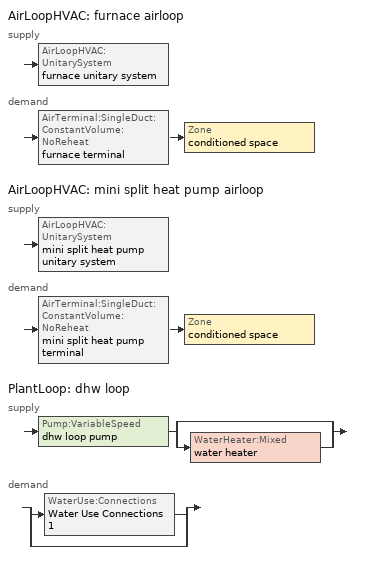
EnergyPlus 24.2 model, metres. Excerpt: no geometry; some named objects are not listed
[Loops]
AirLoopHVAC 'furnace airloop'
 supply: AirLoopHVAC:UnitarySystem 'furnace unitary system'
 demand: AirTerminal:SingleDuct:ConstantVolume:NoReheat 'furnace terminal' > Zone 'conditioned space'
AirLoopHVAC 'mini split heat pump airloop'
 supply: AirLoopHVAC:UnitarySystem 'mini split heat pump unitary system'
 demand: AirTerminal:SingleDuct:ConstantVolume:NoReheat 'mini split heat pump terminal' > Zone 'conditioned space'
PlantLoop 'dhw loop'
 supply: Pump:VariableSpeed 'dhw loop pump' > split
  | bypass
  | WaterHeater:Mixed 'water heater'
 demand: split
  | WaterUse:Connections 'Water Use Connections 1'
  | bypass
[ZoneControl:Thermostat]
conditioned space Thermostat: Zone or ZoneList=conditioned space; Control Type Schedule=conditioned space Thermostat Schedule; Control 1=conditioned space temperature setpoint; Temperature Difference Between Cutout And Setpoint {deltaC}=0
[ThermostatSetpoint:DualSetpoint]
conditioned space temperature setpoint: Heating Setpoint Temperature Schedule=heating setpoint; Cooling Setpoint Temperature Schedule=cooling setpoint
[AirLoopHVAC:UnitarySystem] Control Type=Load; Controlling Zone or Thermostat Location=conditioned space; Dehumidification Control Type=None; Availability Schedule=Always On Discrete; Fan Placement=BlowThrough; DX Heating Coil Sizing Ratio=1; Use DOAS DX Cooling Coil=No; Minimum Supply Air Temperature {C}=2; Latent Load Control=SensibleOnlyLoadControl; Heating Supply Air Flow Rate Method=SupplyAirFlowRate; No Load Supply Air Flow Rate Method=SupplyAirFlowRate; No Load Supply Air Flow Rate {m3/s}=0; No Load Supply Air Flow Rate Control Set To Low Speed=Yes; Maximum Supply Air Temperature {C}=48.8889; Maximum Outdoor Dry-Bulb Temperature for Supplemental Heater Operation {C}=21; Ancillary On-Cycle Electric Power {W}=0; Ancillary Off-Cycle Electric Power {W}=0
Name | Supply Fan | Supply Air Fan Operating Mode Schedule | Heating Coil | Cooling Supply Air Flow Rate Method | Heating Supply Air Flow Rate {m3/s} | Cooling Coil | Cooling Supply Air Flow Rate {m3/s} | Design Specification Multispeed Object
unit heater unitary system | unit heater supply fan | unit heater auto fan schedule | unit heater htg coil | None | 0.00141584
furnace unitary system | furnace supply fan | furnace auto fan schedule | furnace htg coil | None | 0.407763
mini split heat pump unitary system | mini split heat pump supply fan | mini split heat pump auto fan schedule | mini split heat pump htg coil | SupplyAirFlowRate | 0.235974 | mini split heat pump clg coil | 0.235974 | Unitary System Performance Multispeed 1
[Fan:SystemModel] Availability Schedule=Always On Discrete; Speed Control Method=Discrete; Electric Power Minimum Flow Rate Fraction=0.2; Design Pressure Rise {Pa}=500; Motor Efficiency=1; Motor In Air Stream Fraction=1; Design Electric Power Consumption {W}=Autosize; Design Power Sizing Method=PowerPerFlow; Electric Power Per Unit Flow Rate Per Unit Pressure {W/((m3/s)-Pa)}=1.66667; Fan Total Efficiency=0.7; Motor Loss Radiative Fraction=0
Name | Design Maximum Air Flow Rate {m3/s} | Electric Power Per Unit Flow Rate {W/(m3/s)} | Number of Speeds | Speed Flow Fraction 1 | Speed Electric Power Fraction 1 | Speed Flow Fraction 2 | Speed Electric Power Fraction 2 | Speed Flow Fraction 3 | Speed Electric Power Fraction 3 | Speed Flow Fraction 4 | Speed Electric Power Fraction 4
unit heater supply fan | 0.00141584 | 28251.7 | 1 | 1 | 1
furnace supply fan | 0.407763 | 1059.44 | 1 | 1 | 1
mini split heat pump supply fan | 0.290608 | 148.322 | 4 | 0.20706 | 0.00888 | 0.252 | 0.016 | 0.812 | 0.53539 | 1 | 1
[Coil:Heating:Fuel] Availability Schedule=Always On Discrete; On Cycle Parasitic Electric Load {W}=0; Off Cycle Parasitic Fuel Load {W}=0
Name | Fuel Type | Burner Efficiency | Nominal Capacity {W}
unit heater htg coil | OtherFuel1 | 0.3 | 0.293071
furnace htg coil | FuelOilNo2 | 0.83 | 13858.5
[AirTerminal:SingleDuct:ConstantVolume:NoReheat] Availability Schedule=Always On Discrete
Name | Maximum Air Flow Rate {m3/s}
furnace terminal | 0.407763
mini split heat pump terminal | 0.235974
[Zone equipment]
conditioned space: unit heater unitary system, furnace terminal, mini split heat pump terminal
[AirLoopHVAC] Design Return Air Flow Fraction of Supply Air Flow=1
Name | Design Supply Air Flow Rate {m3/s}
furnace airloop | 0.407763
mini split heat pump airloop | 0.235974
[Sizing:System] Type of Load to Size On=Sensible; Design Outdoor Air Flow Rate {m3/s}=Autosize; Central Heating Maximum System Air Flow Ratio=0.3; Preheat Design Temperature {C}=7; Preheat Design Humidity Ratio {kgWater/kgDryAir}=0.008; Precool Design Temperature {C}=12.8; Precool Design Humidity Ratio {kgWater/kgDryAir}=0.008; Central Cooling Design Supply Air Temperature {C}=12.8; Central Heating Design Supply Air Temperature {C}=16.7; Type of Zone Sum to Use=NonCoincident; 100% Outdoor Air in Cooling=Yes; 100% Outdoor Air in Heating=Yes; Central Cooling Design Supply Air Humidity Ratio {kgWater/kgDryAir}=0.0085; Central Heating Design Supply Air Humidity Ratio {kgWater/kgDryAir}=0.008; Cooling Supply Air Flow Rate Method=DesignDay; Cooling Supply Air Flow Rate {m3/s}=0; Cooling Supply Air Flow Rate Per Floor Area {m3/s-m2}=0.00996765; Cooling Fraction of Autosized Cooling Supply Air Flow Rate=1; Cooling Supply Air Flow Rate Per Unit Cooling Capacity {m3/s-W}=3.94755e-05; Heating Supply Air Flow Rate Method=DesignDay; Heating Supply Air Flow Rate {m3/s}=0; Heating Supply Air Flow Rate Per Floor Area {m3/s-m2}=0.00996765; Heating Fraction of Autosized Heating Supply Air Flow Rate=1; Heating Fraction of Autosized Cooling Supply Air Flow Rate=1; Heating Supply Air Flow Rate Per Unit Heating Capacity {m3/s-W}=3.15882e-05; System Outdoor Air Method=ZoneSum; Zone Maximum Outdoor Air Fraction=1; Cooling Design Capacity Method=CoolingDesignCapacity; Cooling Design Capacity {W}=Autosize; Cooling Design Capacity Per Floor Area {W/m2}=234.7; Fraction of Autosized Cooling Design Capacity=1; Heating Design Capacity Method=HeatingDesignCapacity; Heating Design Capacity {W}=Autosize; Heating Design Capacity Per Floor Area {W/m2}=157; Fraction of Autosized Heating Design Capacity=1; Central Cooling Capacity Control Method=OnOff; Occupant Diversity=Autosize
furnace airloop; mini split heat pump airloop
[AvailabilityManager:Scheduled] Schedule=Always On Discrete
furnace airloop Availability Manager; mini split heat pump airloop Availability Manager
[Coil:Heating:DX:MultiSpeed]
mini split heat pump htg coil: Availability Schedule=Always On Discrete; Minimum Outdoor Dry-Bulb Temperature for Compressor Operation {C}=-3.88889; Crankcase Heater Capacity {W}=50; Maximum Outdoor Dry-Bulb Temperature for Crankcase Heater Operation {C}=10; Defrost Energy Input Ratio Function of Temperature Curve=Defrosteir; Maximum Outdoor Dry-Bulb Temperature for Defrost Operation {C}=4.44444; Defrost Strategy=ReverseCycle; Defrost Control=Timed; Defrost Time Period Fraction=0.058333; Resistive Defrost Heater Capacity {W}=AutoSize; Apply Part Load Fraction to Speeds Greater than 1=No; Fuel Type=Electricity; Region number for Calculating HSPF=4; Number of Speeds=2; Speed Gross Rated Heating Capacity 1 {W}=1364.82; Speed Gross Rated Heating COP 1 {W/W}=5.01024; Speed Rated Air Flow Rate 1 {m3/s}=0.0732982; Speed Rated Supply Air Fan Power Per Volume Flow Rate 2017 1 {W/(m3/s)}=773.3; Speed Rated Supply Air Fan Power Per Volume Flow Rate 2023 1 {W/(m3/s)}=934.4; Speed Heating Capacity Function of Temperature Curve Name 1=Heat-CAP-fT1; Speed Heating Capacity Function of Flow Fraction Curve Name 1=Heat-CAP-fFF1; Speed Energy Input Ratio Function of Temperature Curve Name 1=Heat-EIR-fT1; Speed Energy Input Ratio Function of Flow Fraction Curve Name 1=Heat-EIR-fFF1; Speed Part Load Fraction Correlation Curve Name 1=Heat-PLF-fPLR1; Speed Rated Waste Heat Fraction of Power Input 1=0.2; Speed Waste Heat Function of Temperature Curve Name 1=ConstantBiquadratic 1; Speed Gross Rated Heating Capacity 2 {W}=5375.57; Speed Gross Rated Heating COP 2 {W/W}=3.66358; Speed Rated Air Flow Rate 2 {m3/s}=0.290868; Speed Rated Supply Air Fan Power Per Volume Flow Rate 2017 2 {W/(m3/s)}=773.3; Speed Rated Supply Air Fan Power Per Volume Flow Rate 2023 2 {W/(m3/s)}=934.4; Speed Heating Capacity Function of Temperature Curve Name 2=Heat-CAP-fT2; Speed Heating Capacity Function of Flow Fraction Curve Name 2=Heat-CAP-fFF2; Speed Energy Input Ratio Function of Temperature Curve Name 2=Heat-EIR-fT2; Speed Energy Input Ratio Function of Flow Fraction Curve Name 2=Heat-EIR-fFF2; Speed Part Load Fraction Correlation Curve Name 2=Heat-PLF-fPLR2; Speed Rated Waste Heat Fraction of Power Input 2=0.2; Speed Waste Heat Function of Temperature Curve Name 2=ConstantBiquadratic 1
[Coil:Cooling:DX:MultiSpeed]
mini split heat pump clg coil: Availability Schedule=Always On Discrete; Condenser Type=AirCooled; Minimum Outdoor Dry-Bulb Temperature for Compressor Operation {C}=-25; Apply Part Load Fraction to Speeds Greater than 1=No; Apply Latent Degradation to Speeds Greater than 1=No; Crankcase Heater Capacity {W}=50; Maximum Outdoor Dry-Bulb Temperature for Crankcase Heater Operation {C}=10; Basin Heater Capacity {W/K}=0; Basin Heater Setpoint Temperature {C}=2; Fuel Type=Electricity; Number of Speeds=2; Speed Gross Rated Total Cooling Capacity 1 {W}=1122.38; Speed Gross Rated Sensible Heat Ratio 1=0.806404; Speed Gross Rated Cooling COP 1 {W/W}=5.24797; Speed Rated Air Flow Rate 1 {m3/s}=0.0602268; Speed Rated Evaporator Fan Power Per Volume Flow Rate 2017 1 {W/(m3/s)}=773.3; Speed Rated Evaporator Fan Power Per Volume Flow Rate 2023 1 {W/(m3/s)}=934.4; Speed Total Cooling Capacity Function of Temperature Curve Name 1=Cool-CAP-fT1; Speed Total Cooling Capacity Function of Flow Fraction Curve Name 1=Cool-CAP-fFF1; Speed Energy Input Ratio Function of Temperature Curve Name 1=Cool-EIR-fT1; Speed Energy Input Ratio Function of Flow Fraction Curve Name 1=Cool-EIR-fFF1; Speed Part Load Fraction Correlation Curve Name 1=Cool-PLF-fPLR1; Speed Nominal Time for Condensate Removal to Begin 1 {s}=1000; Speed Ratio of Initial Moisture Evaporation Rate and Steady State Latent Capacity 1=1.5; Speed Maximum Cycling Rate 1 {cycles/hr}=3; Speed Latent Capacity Time Constant 1 {s}=45; Speed Rated Waste Heat Fraction of Power Input 1=0.2; Speed Waste Heat Function of Temperature Curve Name 1=ConstantBiquadratic; Speed Evaporative Condenser Effectiveness 1=0.9; Speed Evaporative Condenser Air Flow Rate 1 {m3/s}=AutoSize; Speed Rated Evaporative Condenser Pump Power Consumption 1 {W}=AutoSize; Speed Gross Rated Total Cooling Capacity 2 {W}=4423.09; Speed Gross Rated Sensible Heat Ratio 2=0.759942; Speed Gross Rated Cooling COP 2 {W/W}=3.61501; Speed Rated Air Flow Rate 2 {m3/s}=0.236185; Speed Rated Evaporator Fan Power Per Volume Flow Rate 2017 2 {W/(m3/s)}=773.3; Speed Rated Evaporator Fan Power Per Volume Flow Rate 2023 2 {W/(m3/s)}=934.4; Speed Total Cooling Capacity Function of Temperature Curve Name 2=Cool-CAP-fT2; Speed Total Cooling Capacity Function of Flow Fraction Curve Name 2=Cool-CAP-fFF2; Speed Energy Input Ratio Function of Temperature Curve Name 2=Cool-EIR-fT2; Speed Energy Input Ratio Function of Flow Fraction Curve Name 2=Cool-EIR-fFF2; Speed Part Load Fraction Correlation Curve Name 2=Cool-PLF-fPLR2; Speed Nominal Time for Condensate Removal to Begin 2 {s}=1000; Speed Ratio of Initial Moisture Evaporation Rate and Steady State Latent Capacity 2=1.5; Speed Maximum Cycling Rate 2 {cycles/hr}=3; Speed Latent Capacity Time Constant 2 {s}=45; Speed Rated Waste Heat Fraction of Power Input 2=0.2; Speed Waste Heat Function of Temperature Curve Name 2=ConstantBiquadratic; Speed Evaporative Condenser Effectiveness 2=0.9; Speed Evaporative Condenser Air Flow Rate 2 {m3/s}=AutoSize; Speed Rated Evaporative Condenser Pump Power Consumption 2 {W}=AutoSize
[UnitarySystemPerformance:Multispeed]
Unitary System Performance Multispeed 1: Number of Speeds for Heating=2; Number of Speeds for Cooling=2; Single Mode Operation=No; No Load Supply Air Flow Rate Ratio=1; Heating Speed Supply Air Flow Ratio 1=0.310345; Cooling Speed Supply Air Flow Ratio 1=0.255; Heating Speed Supply Air Flow Ratio 2=1.23153; Cooling Speed Supply Air Flow Ratio 2=1
[PlantLoop]
dhw loop: Fluid Type=Water; Plant Equipment Operation Scheme=dhw loop Operation Schemes; Maximum Loop Temperature {C}=100; Minimum Loop Temperature {C}=0; Maximum Loop Flow Rate {m3/s}=0.01; Minimum Loop Flow Rate {m3/s}=0; Plant Loop Volume {m3}=0.003; Load Distribution Scheme=Optimal; Plant Loop Demand Calculation Scheme=SingleSetpoint; Common Pipe Simulation=None
[Sizing:Plant]
dhw loop: Loop Type=Heating; Design Loop Exit Temperature {C}=56; Loop Design Temperature Difference {deltaC}=5.55556; Sizing Option=NonCoincident; Zone Timesteps in Averaging Window=1; Coincident Sizing Factor Mode=None
[Pump:VariableSpeed]
dhw loop pump: Design Maximum Flow Rate {m3/s}=0.01; Design Pump Head {Pa}=1; Design Power Consumption {W}=0; Motor Efficiency=0.85; Fraction of Motor Inefficiencies to Fluid Stream=0; Coefficient 1 of the Part Load Performance Curve=0; Coefficient 2 of the Part Load Performance Curve=1; Coefficient 3 of the Part Load Performance Curve=0; Coefficient 4 of the Part Load Performance Curve=0; Design Minimum Flow Rate {m3/s}=0; Pump Control Type=Intermittent; Skin Loss Radiative Fraction=0.5; Design Power Sizing Method=PowerPerFlowPerPressure; Design Electric Power per Unit Flow Rate {W/(m3/s)}=348701.1; Design Shaft Power per Unit Flow Rate per Unit Head {W/((m3/s)-Pa)}=1.28205; Design Minimum Flow Rate Fraction=0
[WaterHeater:Mixed]
water heater: Tank Volume {m3}=0.170344; Setpoint Temperature Schedule=water heater setpoint; Deadband Temperature Difference {deltaC}=2; Maximum Temperature Limit {C}=99; Heater Control Type=Cycle; Heater Maximum Capacity {W}=3499.85; Heater Minimum Capacity {W}=0; Heater Ignition Minimum Flow Rate {m3/s}=0; Heater Ignition Delay {s}=0; Heater Fuel Type=Electricity; Heater Thermal Efficiency=1; Off Cycle Parasitic Fuel Consumption Rate {W}=0; Off Cycle Parasitic Fuel Type=Electricity; Off Cycle Parasitic Heat Fraction to Tank=0; On Cycle Parasitic Fuel Consumption Rate {W}=0; On Cycle Parasitic Fuel Type=Electricity; On Cycle Parasitic Heat Fraction to Tank=0; Ambient Temperature Indicator=Zone; Ambient Temperature Zone=conditioned space; Off Cycle Loss Coefficient to Ambient Temperature {W/K}=2.90339; Off Cycle Loss Fraction to Zone=1; On Cycle Loss Coefficient to Ambient Temperature {W/K}=2.90339; On Cycle Loss Fraction to Zone=1; Use Side Effectiveness=1; Source Side Effectiveness=1; Use Side Design Flow Rate {m3/s}=Autosize; Source Side Design Flow Rate {m3/s}=Autosize; Indirect Water Heating Recovery Time {hr}=1.5; Source Side Flow Control Mode=IndirectHeatPrimarySetpoint
[WaterHeater:Sizing]
water heater: Design Mode=PeakDraw; Time Storage Can Meet Peak Draw {hr}=0.538503; Time for Tank Recovery {hr}=0; Nominal Tank Volume for Autosizing Plant Connections {m3}=1
[SetpointManager:Scheduled]
Setpoint Manager Scheduled 1: Control Variable=Temperature; Schedule=dhw temp
[WaterUse:Connections]
Water Use Connections 1: Drain Water Heat Exchanger Type=None; Drain Water Heat Exchanger Destination=Plant; Water Use Equipment Name 1=dhw fixtures; Water Use Equipment Name 2=dhw distribution waste; Water Use Equipment Name 3=clothes washer; Water Use Equipment Name 4=dishwasher
[WaterUse:Equipment]
Name | Peak Flow Rate {m3/s} | Flow Rate Fraction Schedule | Target Temperature Schedule
dhw fixtures | 4.44586e-06 | dhw fixtures schedule | mixed water temperature schedule
dhw distribution waste | 1.3478e-06 | dhw fixtures schedule | mixed water temperature schedule
clothes washer | 9.69919e-07 | clothes washer schedule
dishwasher | 2.90872e-07 | dishwasher schedule
[PlantEquipmentOperationSchemes]
dhw loop Operation Schemes: Control Scheme Object Type 1=PlantEquipmentOperation:HeatingLoad; Control Scheme Name 1=dhw loop Heating Operation Scheme; Control Scheme Schedule Name 1=Always On Discrete
[PlantEquipmentOperation:HeatingLoad]
dhw loop Heating Operation Scheme: Load Range Lower Limit 1 {W}=0; Load Range Upper Limit 1 {W}=1000000000; Range Equipment List Name 1=dhw loop Heating Equipment List
[PlantEquipmentList]
dhw loop Heating Equipment List: WaterHeater:Mixed, water heater
[EnergyManagementSystem:GlobalVariable]
furnace_airloop_Fan_RTF
infil_program_Qfan
infil_program_Qinf
mini_split_heat_pump_airloop_Fan_RTF
natural_vent_program_Qnv
natural_vent_program_Qwhf
[EnergyManagementSystem:InternalVariable] Internal Data Type=Fan Maximum Mass Flow Rate
Name | Internal Data Index Key
furnace_airloop_max_sup_fan_mfr | furnace supply fan
mini_split_heat_pump_airloop_max_sup_fan_mfr | mini split heat pump supply fan
[EnergyManagementSystem:Sensor]
Name | Output:Variable or Output:Meter Index Key | Output:Variable or Output:Meter
airflow_gain | infil flow | Infiltration Sensible Heat Gain Energy
airflow_gain_1 | natural vent flow | Infiltration Sensible Heat Gain Energy
airflow_gain_2 | whole house fan flow | Infiltration Sensible Heat Gain Energy
airflow_loss | infil flow | Infiltration Sensible Heat Loss Energy
airflow_loss_1 | natural vent flow | Infiltration Sensible Heat Loss Energy
airflow_loss_2 | whole house fan flow | Infiltration Sensible Heat Loss Energy
clg_load_cond |  | Cooling:EnergyTransfer:Zone:CONDITIONED SPACE
clg_sp_s; clg_sp_s_1 | cooling setpoint | Schedule Value
clothes_dryer_exhaust_0_sch_s | clothes dryer exhaust 0 schedule | Schedule Value
conditioned_space_clg_unmet_s | conditioned space | Zone Cooling Setpoint Not Met Time
conditioned_space_htg_unmet_s | conditioned space | Zone Heating Setpoint Not Met Time
cool_season | cooling season schedule | Schedule Value
dhw_loss | water heater | Water Heater Heat Loss Energy
dhw_rtf | water heater | Water Heater Runtime Fraction
fridge_tin_s; tin_s; tin_s_1 | conditioned space | Zone Mean Air Temperature
furnace_airloop_Fan_RTF_s | furnace supply fan | Fan Runtime Fraction
furnace_htg_coil_s | furnace htg coil | Heating Coil Heating Energy
furnace_supply_fan_s | furnace supply fan | Fan Electricity Energy
htg_load_cond |  | Heating:EnergyTransfer:Zone:CONDITIONED SPACE
htg_sp_s; htg_sp_s_1 | heating setpoint | Schedule Value
ig_ee_conv | clothes dryer | Electric Equipment Convective Heating Energy
ig_ee_conv_1 | clothes washer | Electric Equipment Convective Heating Energy
ig_ee_conv_2 | cooking range | Electric Equipment Convective Heating Energy
ig_ee_conv_3 | dishwasher | Electric Equipment Convective Heating Energy
ig_ee_conv_4 | fridge | Electric Equipment Convective Heating Energy
ig_ee_conv_5 | misc plug loads | Electric Equipment Convective Heating Energy
ig_ee_conv_6 | whole house fan | Electric Equipment Convective Heating Energy
ig_ee_rad | clothes dryer | Electric Equipment Radiant Heating Energy
ig_ee_rad_1 | clothes washer | Electric Equipment Radiant Heating Energy
ig_ee_rad_2 | cooking range | Electric Equipment Radiant Heating Energy
ig_ee_rad_3 | dishwasher | Electric Equipment Radiant Heating Energy
ig_ee_rad_4 | fridge | Electric Equipment Radiant Heating Energy
ig_ee_rad_5 | misc plug loads | Electric Equipment Radiant Heating Energy
ig_ee_rad_6 | whole house fan | Electric Equipment Radiant Heating Energy
ig_lgt_conv | interior lighting | Lights Convective Heating Energy
ig_lgt_rad | interior lighting | Lights Radiant Heating Energy
ig_lgt_vis | interior lighting | Lights Visible Radiation Heating Energy
ig_oe_conv | clothes dryer 1 | Other Equipment Convective Heating Energy
ig_oe_conv_1 | cooking range 1 | Other Equipment Convective Heating Energy
ig_oe_conv_2 | general water use latent | Other Equipment Convective Heating Energy
ig_oe_conv_3 | general water use sensible | Other Equipment Convective Heating Energy
ig_oe_conv_4 | water heater energy adjustment1 | Other Equipment Convective Heating Energy
ig_oe_rad | clothes dryer 1 | Other Equipment Radiant Heating Energy
ig_oe_rad_1 | cooking range 1 | Other Equipment Radiant Heating Energy
ig_oe_rad_2 | general water use latent | Other Equipment Radiant Heating Energy
ig_oe_rad_3 | general water use sensible | Other Equipment Radiant Heating Energy
ig_oe_rad_4 | water heater energy adjustment1 | Other Equipment Radiant Heating Energy
ig_ppl_conv | occupants | People Convective Heating Energy
ig_ppl_rad | occupants | People Radiant Heating Energy
im_conv | furniture mass conditioned space 1 | Surface Inside Face Convection Heat Gain Energy
im_conv_1 | partition wall mass | Surface Inside Face Convection Heat Gain Energy
im_ig | furniture mass conditioned space 1 | Surface Inside Face Internal Gains Radiation Heat Gain Energy
im_ig_1 | partition wall mass | Surface Inside Face Internal Gains Radiation Heat Gain Energy
im_lgt | furniture mass conditioned space 1 | Surface Inside Face Lights Radiation Heat Gain Energy
im_lgt_1 | partition wall mass | Surface Inside Face Lights Radiation Heat Gain Energy
im_sol | furniture mass conditioned space 1 | Surface Inside Face Solar Radiation Heat Gain Energy
im_sol_1 | partition wall mass | Surface Inside Face Solar Radiation Heat Gain Energy
im_surf | furniture mass conditioned space 1 | Surface Inside Face Net Surface Thermal Radiation Heat Gain Energy
im_surf_1 | partition wall mass | Surface Inside Face Net Surface Thermal Radiation Heat Gain Energy
mini_split_heat_pump_airloop_Fan_RTF_s | mini split heat pump supply fan | Fan Runtime Fraction Speed 1
mini_split_heat_pump_airloop_Fan_RTF_s_1 | mini split heat pump supply fan | Fan Runtime Fraction Speed 2
mini_split_heat_pump_airloop_Fan_RTF_s_2 | mini split heat pump supply fan | Fan Runtime Fraction Speed 3
mini_split_heat_pump_airloop_Fan_RTF_s_3 | mini split heat pump supply fan | Fan Runtime Fraction Speed 4
mini_split_heat_pump_clg_coil_s | mini split heat pump clg coil | Cooling Coil Total Cooling Energy
mini_split_heat_pump_htg_coil_s | mini split heat pump htg coil | Heating Coil Heating Energy
mini_split_heat_pump_supply_fan_s | mini split heat pump supply fan | Fan Electricity Energy
mv_conv | mech vent house fan | Electric Equipment Convective Heating Energy
mv_conv_1 | mech vent house fan cfis | Electric Equipment Convective Heating Energy
mv_conv_2 | mech vent house fan latent load | Other Equipment Convective Heating Energy
mv_conv_3 | mech vent house fan sensible load | Other Equipment Convective Heating Energy
mv_rad | mech vent house fan | Electric Equipment Radiant Heating Energy
mv_rad_1 | mech vent house fan cfis | Electric Equipment Radiant Heating Energy
mv_rad_2 | mech vent house fan latent load | Other Equipment Radiant Heating Energy
mv_rad_3 | mech vent house fan sensible load | Other Equipment Radiant Heating Energy
natural_vent_s | natural vent schedule | Schedule Value
out_pb_s |  | Site Outdoor Air Barometric Pressure
out_wt_s |  | Site Outdoor Air Humidity Ratio
site_vw_s |  | Site Wind Speed
ss_back_out | Window1 | Surface Window Shortwave from Zone Back Out Window Heat Transfer Rate
ss_back_out_1 | Window10 | Surface Window Shortwave from Zone Back Out Window Heat Transfer Rate
ss_back_out_10 | Window8 | Surface Window Shortwave from Zone Back Out Window Heat Transfer Rate
ss_back_out_2 | Window12 | Surface Window Shortwave from Zone Back Out Window Heat Transfer Rate
ss_back_out_3 | Window13 | Surface Window Shortwave from Zone Back Out Window Heat Transfer Rate
ss_back_out_4 | Window15 | Surface Window Shortwave from Zone Back Out Window Heat Transfer Rate
ss_back_out_5 | Window2 | Surface Window Shortwave from Zone Back Out Window Heat Transfer Rate
ss_back_out_6 | Window3 | Surface Window Shortwave from Zone Back Out Window Heat Transfer Rate
ss_back_out_7 | Window5 | Surface Window Shortwave from Zone Back Out Window Heat Transfer Rate
ss_back_out_8 | Window6 | Surface Window Shortwave from Zone Back Out Window Heat Transfer Rate
ss_back_out_9 | Window7 | Surface Window Shortwave from Zone Back Out Window Heat Transfer Rate
ss_conv | Door1 | Surface Inside Face Convection Heat Gain Energy
ss_conv_1 | Window1 | Surface Inside Face Convection Heat Gain Energy
ss_conv_10 | Window7 | Surface Inside Face Convection Heat Gain Energy
ss_conv_11 | Window8 | Surface Inside Face Convection Heat Gain Energy
ss_conv_2 | Window10 | Surface Inside Face Convection Heat Gain Energy
ss_conv_3 | Window12 | Surface Inside Face Convection Heat Gain Energy
ss_conv_4 | Window13 | Surface Inside Face Convection Heat Gain Energy
ss_conv_5 | Window15 | Surface Inside Face Convection Heat Gain Energy
ss_conv_6 | Window2 | Surface Inside Face Convection Heat Gain Energy
ss_conv_7 | Window3 | Surface Inside Face Convection Heat Gain Energy
ss_conv_8 | Window5 | Surface Inside Face Convection Heat Gain Energy
ss_conv_9 | Window6 | Surface Inside Face Convection Heat Gain Energy
ss_ig | Door1 | Surface Inside Face Internal Gains Radiation Heat Gain Energy
ss_ig_1 | Window1 | Surface Inside Face Internal Gains Radiation Heat Gain Energy
ss_ig_10 | Window7 | Surface Inside Face Internal Gains Radiation Heat Gain Energy
ss_ig_11 | Window8 | Surface Inside Face Internal Gains Radiation Heat Gain Energy
ss_ig_2 | Window10 | Surface Inside Face Internal Gains Radiation Heat Gain Energy
ss_ig_3 | Window12 | Surface Inside Face Internal Gains Radiation Heat Gain Energy
ss_ig_4 | Window13 | Surface Inside Face Internal Gains Radiation Heat Gain Energy
ss_ig_5 | Window15 | Surface Inside Face Internal Gains Radiation Heat Gain Energy
ss_ig_6 | Window2 | Surface Inside Face Internal Gains Radiation Heat Gain Energy
ss_ig_7 | Window3 | Surface Inside Face Internal Gains Radiation Heat Gain Energy
ss_ig_8 | Window5 | Surface Inside Face Internal Gains Radiation Heat Gain Energy
ss_ig_9 | Window6 | Surface Inside Face Internal Gains Radiation Heat Gain Energy
ss_lgt | Door1 | Surface Inside Face Lights Radiation Heat Gain Energy
ss_sol | Door1 | Surface Inside Face Solar Radiation Heat Gain Energy
ss_surf | Door1 | Surface Inside Face Net Surface Thermal Radiation Heat Gain Energy
ss_surf_1 | Window1 | Surface Inside Face Net Surface Thermal Radiation Heat Gain Energy
ss_surf_10 | Window7 | Surface Inside Face Net Surface Thermal Radiation Heat Gain Energy
ss_surf_11 | Window8 | Surface Inside Face Net Surface Thermal Radiation Heat Gain Energy
ss_surf_2 | Window10 | Surface Inside Face Net Surface Thermal Radiation Heat Gain Energy
ss_surf_3 | Window12 | Surface Inside Face Net Surface Thermal Radiation Heat Gain Energy
ss_surf_4 | Window13 | Surface Inside Face Net Surface Thermal Radiation Heat Gain Energy
ss_surf_5 | Window15 | Surface Inside Face Net Surface Thermal Radiation Heat Gain Energy
ss_surf_6 | Window2 | Surface Inside Face Net Surface Thermal Radiation Heat Gain Energy
ss_surf_7 | Window3 | Surface Inside Face Net Surface Thermal Radiation Heat Gain Energy
ss_surf_8 | Window5 | Surface Inside Face Net Surface Thermal Radiation Heat Gain Energy
ss_surf_9 | Window6 | Surface Inside Face Net Surface Thermal Radiation Heat Gain Energy
ss_trans_in | Window1 | Surface Window Transmitted Solar Radiation Rate
ss_trans_in_1 | Window10 | Surface Window Transmitted Solar Radiation Rate
ss_trans_in_10 | Window8 | Surface Window Transmitted Solar Radiation Rate
ss_trans_in_2 | Window12 | Surface Window Transmitted Solar Radiation Rate
ss_trans_in_3 | Window13 | Surface Window Transmitted Solar Radiation Rate
ss_trans_in_4 | Window15 | Surface Window Transmitted Solar Radiation Rate
ss_trans_in_5 | Window2 | Surface Window Transmitted Solar Radiation Rate
ss_trans_in_6 | Window3 | Surface Window Transmitted Solar Radiation Rate
ss_trans_in_7 | Window5 | Surface Window Transmitted Solar Radiation Rate
ss_trans_in_8 | Window6 | Surface Window Transmitted Solar Radiation Rate
ss_trans_in_9 | Window7 | Surface Window Transmitted Solar Radiation Rate
ss_trans_out | Window1 | Surface Inside Face Initial Transmitted Diffuse Transmitted Out Window Solar Radiation Rate
ss_trans_out_1 | Window10 | Surface Inside Face Initial Transmitted Diffuse Transmitted Out Window Solar Radiation Rate
ss_trans_out_10 | Window8 | Surface Inside Face Initial Transmitted Diffuse Transmitted Out Window Solar Radiation Rate
ss_trans_out_2 | Window12 | Surface Inside Face Initial Transmitted Diffuse Transmitted Out Window Solar Radiation Rate
ss_trans_out_3 | Window13 | Surface Inside Face Initial Transmitted Diffuse Transmitted Out Window Solar Radiation Rate
ss_trans_out_4 | Window15 | Surface Inside Face Initial Transmitted Diffuse Transmitted Out Window Solar Radiation Rate
ss_trans_out_5 | Window2 | Surface Inside Face Initial Transmitted Diffuse Transmitted Out Window Solar Radiation Rate
ss_trans_out_6 | Window3 | Surface Inside Face Initial Transmitted Diffuse Transmitted Out Window Solar Radiation Rate
ss_trans_out_7 | Window5 | Surface Inside Face Initial Transmitted Diffuse Transmitted Out Window Solar Radiation Rate
ss_trans_out_8 | Window6 | Surface Inside Face Initial Transmitted Diffuse Transmitted Out Window Solar Radiation Rate
ss_trans_out_9 | Window7 | Surface Inside Face Initial Transmitted Diffuse Transmitted Out Window Solar Radiation Rate
s_conv | Floor1 | Surface Inside Face Convection Heat Gain Energy
s_conv_1 | Floor2 | Surface Inside Face Convection Heat Gain Energy
s_conv_10 | RimJoist2:0 | Surface Inside Face Convection Heat Gain Energy
s_conv_11 | RimJoist2:180 | Surface Inside Face Convection Heat Gain Energy
s_conv_12 | RimJoist2:270 | Surface Inside Face Convection Heat Gain Energy
s_conv_13 | RimJoist2:90 | Surface Inside Face Convection Heat Gain Energy
s_conv_14 | Slab1 | Surface Inside Face Convection Heat Gain Energy
s_conv_15 | Wall1:0 | Surface Inside Face Convection Heat Gain Energy
s_conv_16 | Wall1:180 | Surface Inside Face Convection Heat Gain Energy
s_conv_17 | Wall1:270 | Surface Inside Face Convection Heat Gain Energy
s_conv_18 | Wall1:90 | Surface Inside Face Convection Heat Gain Energy
s_conv_19 | Wall2:0 | Surface Inside Face Convection Heat Gain Energy
s_conv_2 | Floor3 | Surface Inside Face Convection Heat Gain Energy
s_conv_20 | Wall2:180 | Surface Inside Face Convection Heat Gain Energy
s_conv_21 | Wall2:270 | Surface Inside Face Convection Heat Gain Energy
s_conv_22 | Wall2:90 | Surface Inside Face Convection Heat Gain Energy
s_conv_3 | FoundationWall1 | Surface Inside Face Convection Heat Gain Energy
s_conv_4 | inferred conditioned ceiling | Surface Inside Face Convection Heat Gain Energy
s_conv_5 | inferred conditioned floor | Surface Inside Face Convection Heat Gain Energy
s_conv_6 | RimJoist1:0 | Surface Inside Face Convection Heat Gain Energy
s_conv_7 | RimJoist1:180 | Surface Inside Face Convection Heat Gain Energy
s_conv_8 | RimJoist1:270 | Surface Inside Face Convection Heat Gain Energy
s_conv_9 | RimJoist1:90 | Surface Inside Face Convection Heat Gain Energy
s_ig | Floor1 | Surface Inside Face Internal Gains Radiation Heat Gain Energy
s_ig_1 | Floor2 | Surface Inside Face Internal Gains Radiation Heat Gain Energy
s_ig_10 | RimJoist2:0 | Surface Inside Face Internal Gains Radiation Heat Gain Energy
s_ig_11 | RimJoist2:180 | Surface Inside Face Internal Gains Radiation Heat Gain Energy
s_ig_12 | RimJoist2:270 | Surface Inside Face Internal Gains Radiation Heat Gain Energy
s_ig_13 | RimJoist2:90 | Surface Inside Face Internal Gains Radiation Heat Gain Energy
s_ig_14 | Slab1 | Surface Inside Face Internal Gains Radiation Heat Gain Energy
s_ig_15 | Wall1:0 | Surface Inside Face Internal Gains Radiation Heat Gain Energy
s_ig_16 | Wall1:180 | Surface Inside Face Internal Gains Radiation Heat Gain Energy
s_ig_17 | Wall1:270 | Surface Inside Face Internal Gains Radiation Heat Gain Energy
s_ig_18 | Wall1:90 | Surface Inside Face Internal Gains Radiation Heat Gain Energy
s_ig_19 | Wall2:0 | Surface Inside Face Internal Gains Radiation Heat Gain Energy
s_ig_2 | Floor3 | Surface Inside Face Internal Gains Radiation Heat Gain Energy
s_ig_20 | Wall2:180 | Surface Inside Face Internal Gains Radiation Heat Gain Energy
s_ig_21 | Wall2:270 | Surface Inside Face Internal Gains Radiation Heat Gain Energy
s_ig_22 | Wall2:90 | Surface Inside Face Internal Gains Radiation Heat Gain Energy
s_ig_3 | FoundationWall1 | Surface Inside Face Internal Gains Radiation Heat Gain Energy
s_ig_4 | inferred conditioned ceiling | Surface Inside Face Internal Gains Radiation Heat Gain Energy
s_ig_5 | inferred conditioned floor | Surface Inside Face Internal Gains Radiation Heat Gain Energy
s_ig_6 | RimJoist1:0 | Surface Inside Face Internal Gains Radiation Heat Gain Energy
s_ig_7 | RimJoist1:180 | Surface Inside Face Internal Gains Radiation Heat Gain Energy
s_ig_8 | RimJoist1:270 | Surface Inside Face Internal Gains Radiation Heat Gain Energy
s_ig_9 | RimJoist1:90 | Surface Inside Face Internal Gains Radiation Heat Gain Energy
s_lgt | Floor1 | Surface Inside Face Lights Radiation Heat Gain Energy
s_lgt_1 | Floor2 | Surface Inside Face Lights Radiation Heat Gain Energy
s_lgt_10 | RimJoist2:0 | Surface Inside Face Lights Radiation Heat Gain Energy
s_lgt_11 | RimJoist2:180 | Surface Inside Face Lights Radiation Heat Gain Energy
s_lgt_12 | RimJoist2:270 | Surface Inside Face Lights Radiation Heat Gain Energy
s_lgt_13 | RimJoist2:90 | Surface Inside Face Lights Radiation Heat Gain Energy
s_lgt_14 | Slab1 | Surface Inside Face Lights Radiation Heat Gain Energy
s_lgt_15 | Wall1:0 | Surface Inside Face Lights Radiation Heat Gain Energy
s_lgt_16 | Wall1:180 | Surface Inside Face Lights Radiation Heat Gain Energy
s_lgt_17 | Wall1:270 | Surface Inside Face Lights Radiation Heat Gain Energy
s_lgt_18 | Wall1:90 | Surface Inside Face Lights Radiation Heat Gain Energy
s_lgt_19 | Wall2:0 | Surface Inside Face Lights Radiation Heat Gain Energy
s_lgt_2 | Floor3 | Surface Inside Face Lights Radiation Heat Gain Energy
s_lgt_20 | Wall2:180 | Surface Inside Face Lights Radiation Heat Gain Energy
s_lgt_21 | Wall2:270 | Surface Inside Face Lights Radiation Heat Gain Energy
s_lgt_22 | Wall2:90 | Surface Inside Face Lights Radiation Heat Gain Energy
s_lgt_3 | FoundationWall1 | Surface Inside Face Lights Radiation Heat Gain Energy
s_lgt_4 | inferred conditioned ceiling | Surface Inside Face Lights Radiation Heat Gain Energy
s_lgt_5 | inferred conditioned floor | Surface Inside Face Lights Radiation Heat Gain Energy
s_lgt_6 | RimJoist1:0 | Surface Inside Face Lights Radiation Heat Gain Energy
s_lgt_7 | RimJoist1:180 | Surface Inside Face Lights Radiation Heat Gain Energy
s_lgt_8 | RimJoist1:270 | Surface Inside Face Lights Radiation Heat Gain Energy
s_lgt_9 | RimJoist1:90 | Surface Inside Face Lights Radiation Heat Gain Energy
s_sol | Floor1 | Surface Inside Face Solar Radiation Heat Gain Energy
s_sol_1 | Floor2 | Surface Inside Face Solar Radiation Heat Gain Energy
s_sol_10 | RimJoist2:0 | Surface Inside Face Solar Radiation Heat Gain Energy
s_sol_11 | RimJoist2:180 | Surface Inside Face Solar Radiation Heat Gain Energy
s_sol_12 | RimJoist2:270 | Surface Inside Face Solar Radiation Heat Gain Energy
s_sol_13 | RimJoist2:90 | Surface Inside Face Solar Radiation Heat Gain Energy
s_sol_14 | Slab1 | Surface Inside Face Solar Radiation Heat Gain Energy
s_sol_15 | Wall1:0 | Surface Inside Face Solar Radiation Heat Gain Energy
s_sol_16 | Wall1:180 | Surface Inside Face Solar Radiation Heat Gain Energy
s_sol_17 | Wall1:270 | Surface Inside Face Solar Radiation Heat Gain Energy
s_sol_18 | Wall1:90 | Surface Inside Face Solar Radiation Heat Gain Energy
s_sol_19 | Wall2:0 | Surface Inside Face Solar Radiation Heat Gain Energy
s_sol_2 | Floor3 | Surface Inside Face Solar Radiation Heat Gain Energy
s_sol_20 | Wall2:180 | Surface Inside Face Solar Radiation Heat Gain Energy
s_sol_21 | Wall2:270 | Surface Inside Face Solar Radiation Heat Gain Energy
s_sol_22 | Wall2:90 | Surface Inside Face Solar Radiation Heat Gain Energy
s_sol_3 | FoundationWall1 | Surface Inside Face Solar Radiation Heat Gain Energy
s_sol_4 | inferred conditioned ceiling | Surface Inside Face Solar Radiation Heat Gain Energy
s_sol_5 | inferred conditioned floor | Surface Inside Face Solar Radiation Heat Gain Energy
s_sol_6 | RimJoist1:0 | Surface Inside Face Solar Radiation Heat Gain Energy
s_sol_7 | RimJoist1:180 | Surface Inside Face Solar Radiation Heat Gain Energy
s_sol_8 | RimJoist1:270 | Surface Inside Face Solar Radiation Heat Gain Energy
s_sol_9 | RimJoist1:90 | Surface Inside Face Solar Radiation Heat Gain Energy
s_surf | Floor1 | Surface Inside Face Net Surface Thermal Radiation Heat Gain Energy
s_surf_1 | Floor2 | Surface Inside Face Net Surface Thermal Radiation Heat Gain Energy
s_surf_10 | RimJoist2:0 | Surface Inside Face Net Surface Thermal Radiation Heat Gain Energy
s_surf_11 | RimJoist2:180 | Surface Inside Face Net Surface Thermal Radiation Heat Gain Energy
s_surf_12 | RimJoist2:270 | Surface Inside Face Net Surface Thermal Radiation Heat Gain Energy
s_surf_13 | RimJoist2:90 | Surface Inside Face Net Surface Thermal Radiation Heat Gain Energy
s_surf_14 | Slab1 | Surface Inside Face Net Surface Thermal Radiation Heat Gain Energy
s_surf_15 | Wall1:0 | Surface Inside Face Net Surface Thermal Radiation Heat Gain Energy
s_surf_16 | Wall1:180 | Surface Inside Face Net Surface Thermal Radiation Heat Gain Energy
s_surf_17 | Wall1:270 | Surface Inside Face Net Surface Thermal Radiation Heat Gain Energy
s_surf_18 | Wall1:90 | Surface Inside Face Net Surface Thermal Radiation Heat Gain Energy
s_surf_19 | Wall2:0 | Surface Inside Face Net Surface Thermal Radiation Heat Gain Energy
s_surf_2 | Floor3 | Surface Inside Face Net Surface Thermal Radiation Heat Gain Energy
s_surf_20 | Wall2:180 | Surface Inside Face Net Surface Thermal Radiation Heat Gain Energy
s_surf_21 | Wall2:270 | Surface Inside Face Net Surface Thermal Radiation Heat Gain Energy
s_surf_22 | Wall2:90 | Surface Inside Face Net Surface Thermal Radiation Heat Gain Energy
s_surf_3 | FoundationWall1 | Surface Inside Face Net Surface Thermal Radiation Heat Gain Energy
s_surf_4 | inferred conditioned ceiling | Surface Inside Face Net Surface Thermal Radiation Heat Gain Energy
s_surf_5 | inferred conditioned floor | Surface Inside Face Net Surface Thermal Radiation Heat Gain Energy
s_surf_6 | RimJoist1:0 | Surface Inside Face Net Surface Thermal Radiation Heat Gain Energy
s_surf_7 | RimJoist1:180 | Surface Inside Face Net Surface Thermal Radiation Heat Gain Energy
s_surf_8 | RimJoist1:270 | Surface Inside Face Net Surface Thermal Radiation Heat Gain Energy
s_surf_9 | RimJoist1:90 | Surface Inside Face Net Surface Thermal Radiation Heat Gain Energy
tout_db; tout_db_1 | Environment | Site Outdoor Air Drybulb Temperature
tout_s | conditioned space | Zone Outdoor Air Drybulb Temperature
unit_heater_htg_coil_s | unit heater htg coil | Heating Coil Heating Energy
unit_heater_supply_fan_s | unit heater supply fan | Fan Electricity Energy
water_heater_energy | water heater | Water Heater Electricity Rate
water_heater_off_cycle_parasitic | water heater | Water Heater Off Cycle Parasitic Electricity Rate
water_heater_on_cycle_parasitic | water heater | Water Heater On Cycle Parasitic Electricity Rate
win_s | conditioned space | Zone Air Humidity Ratio
[EnergyManagementSystem:Actuator]
Name | Actuated Component Unique | Actuated Component Type | Actuated Component Control Type
fridge_schedule_act | fridge schedule | Schedule:Constant | Schedule Value
infil_flow_act | infil flow | Zone Infiltration | Air Exchange Flow Rate
mech_vent_house_fan_cfis_act | mech vent house fan cfis | ElectricEquipment | Electricity Rate
mech_vent_house_fan_latent_load_act | mech vent house fan latent load | OtherEquipment | Power Level
mech_vent_house_fan_sensible_load_act | mech vent house fan sensible load | OtherEquipment | Power Level
mini_split_heat_pump_supply_fan_pressure_rise_act | mini split heat pump supply fan | Fan | Fan Pressure Rise
mini_split_heat_pump_supply_fan_total_efficiency_act | mini split heat pump supply fan | Fan | Fan Total Efficiency
natural_vent_flow_act | natural vent flow | Zone Infiltration | Air Exchange Flow Rate
Sequential_Fraction_Schedule_2_act | Sequential Fraction Schedule 2 | Schedule:Constant | Schedule Value
water_heater_ec_adj_act | water heater energy adjustment1 | OtherEquipment | Power Level
whole_house_fan_act | whole house fan | ElectricEquipment | Electricity Rate
whole_house_fan_flow_act | whole house fan flow | Zone Infiltration | Air Exchange Flow Rate
whole_house_fan_mix_act | whole house fan mix | ZoneMixing | Air Exchange Flow Rate
[EnergyManagementSystem:Program]
fridge_schedule_program: Set Tin = fridge_tin_s*(9.0/5.0)+32.0; Set fridge_schedule_act = 0; If (Hour == 0); Set fridge_schedule_act = (-0.487+0.019*Tin); ElseIf (Hour == 1); Set fridge_schedule_act = (-0.34+0.016*Tin); ElseIf (Hour == 2); Set fridge_schedule_act = (-0.37+0.017*Tin); ElseIf (Hour == 3); Set fridge_schedule_act = (-0.361+0.016*Tin); ElseIf (Hour == 4); Set fridge_schedule_act = (-0.515+0.018*Tin); ElseIf (Hour == 5); Set fridge_schedule_act = (-0.684+0.021*Tin); ElseIf (Hour == 6); Set fridge_schedule_act = (-0.471+0.019*Tin); ElseIf (Hour == 7); Set fridge_schedule_act = (-0.159+0.015*Tin); ElseIf (Hour == 8); Set fridge_schedule_act = (-0.079+0.015*Tin); ElseIf (Hour == 9); Set fridge_schedule_act = (-0.417+0.019*Tin); ElseIf (Hour == 10); Set fridge_schedule_act = (-0.411+0.018*Tin); ElseIf (Hour == 11); Set fridge_schedule_act = (-0.386+0.018*Tin); ElseIf (Hour == 12); Set fridge_schedule_act = (-0.24+0.016*Tin); ElseIf (Hour == 13); Set fridge_schedule_act = (-0.314+0.017*Tin); ElseIf (Hour == 14); Set fridge_schedule_act = (-0.16+0.015*Tin); ElseIf (Hour == 15); Set fridge_schedule_act = (-0.121+0.015*Tin); ElseIf (Hour == 16); Set fridge_schedule_act = (-0.469+0.02*Tin); ElseIf (Hour == 17); Set fridge_schedule_act = (-0.412+0.02*Tin); ElseIf (Hour == 18); Set fridge_schedule_act = (-0.091+0.017*Tin); ElseIf (Hour == 19); Set fridge_schedule_act = (0.077+0.014*Tin); ElseIf (Hour == 20); Set fridge_schedule_act = (-0.118+0.016*Tin); ElseIf (Hour == 21); Set fridge_schedule_act = (-0.247+0.017*Tin); ElseIf (Hour == 22); Set fridge_schedule_act = (-0.445+0.019*Tin); ElseIf (Hour == 23); Set fridge_schedule_act = (-0.544+0.02*Tin); EndIf
furnace_supply_fan_disaggregate_program: Set furnace_supply_fan_backup_htg = 0; If furnace_htg_coil_s > 0; Set furnace_supply_fan_backup_htg = furnace_supply_fan_s; EndIf
infil_program: Set p_m = 0.14; Set p_s = 0.22; Set s_m = 270; Set s_s = 370; Set z_m = 9.99744; Set z_s = 5.670212500886037; Set f_t = (((s_m/z_m)^p_m)*((z_s/s_s)^p_s)); Set Tdiff = tin_s-tout_s; Set dT = @Abs Tdiff; Set c = 0.115; Set Cs = 0.1062; Set Cw = 0.1517; Set n = 0.65; Set sft = (f_t*0.54); Set temp1 = ((c*Cw)*((sft*site_vw_s)^(2*n)))^2; Set Qinf = (((c*Cs*(dT^n))^2)+temp1)^0.5; Set Qinf = (@Max Qinf 0); Set mech_vent_house_fan_sensible_load_act = 0.0; Set mech_vent_house_fan_latent_load_act = 0.0; Set OASupInPb = out_pb_s; Set OASupInTemp = tout_s; Set OASupInW = out_wt_s; Set OASupRho = (@RhoAirFnPbTdbW OASupInPb OASupInTemp OASupInW); Set OASupCp = (@CpAirFnW OASupInW); Set OASupInEnth = (@HFnTdbW OASupInTemp OASupInW); Set ZoneTemp = tin_s; Set ZoneW = win_s; Set ZoneCp = (@CpAirFnW ZoneW); Set ZoneAirEnth = (@HFnTdbW ZoneTemp ZoneW); Set mech_vent_house_fan_cfis_act = 0.0; Set QWHV_cfis_sup = 0.0; Set QWHV_cfis_suppl_sup = 0.0; Set QWHV_cfis_suppl_exh = 0.0; Set Qrange = 0; Set Qbath = 0; Set Qdryer = 0; Set Qdryer = Qdryer + 0.00308 * clothes_dryer_exhaust_0_sch_s; Set QWHV_sup = 0.0; Set QWHV_exh = 0.0; Set Qsupply = QWHV_sup + QWHV_cfis_sup + QWHV_cfis_suppl_sup; Set Qexhaust = Qrange + Qbath + Qdryer + QWHV_exh + QWHV_cfis_suppl_exh; Set Qfan = (@Max Qexhaust Qsupply); Set Qducts = 0; If Qducts < 0; Set Qsupply = Qsupply - Qducts; Else; Set Qexhaust = Qexhaust + Qducts; EndIf; Set Qfan_with_ducts = (@Max Qexhaust Qsupply); Set Qimb = (@Abs (Qsupply - Qexhaust)); If Qinf + Qimb > 0; Set Qtot = Qfan_with_ducts + (Qinf^2) / (Qinf + Qimb); Else; Set Qtot = Qfan_with_ducts; EndIf; Set Qinf_adj = Qtot - Qfan; Set infil_flow_act = Qinf_adj; Set infil_program_Qinf = Qinf_adj; Set infil_program_Qfan = Qfan; Set Qload = Qfan; Set Effectiveness_Sens = 0.0; Set Effectiveness_Lat = 0.0; Set Fan_MFR = Qload * OASupRho; Set ZoneInEnth = OASupInEnth; Set ZoneInTemp = OASupInTemp; Set FanTotalToCond = Fan_MFR * (ZoneInEnth - ZoneAirEnth); Set FanSensToCond = Fan_MFR * ZoneCp * (ZoneInTemp - ZoneTemp); Set FanLatToCond = FanTotalToCond - FanSensToCond; Set mech_vent_house_fan_sensible_load_act = mech_vent_house_fan_sensible_load_act + FanSensToCond; Set mech_vent_house_fan_latent_load_act = mech_vent_house_fan_latent_load_act + FanLatToCond
mini_split_heat_pump_supply_fan_disaggregate_program: Set mini_split_heat_pump_supply_fan_clg = 0; Set mini_split_heat_pump_supply_fan_primary_htg = 0; If mini_split_heat_pump_clg_coil_s > 0; Set mini_split_heat_pump_supply_fan_clg = mini_split_heat_pump_supply_fan_s; Else; Set mini_split_heat_pump_supply_fan_primary_htg = mini_split_heat_pump_supply_fan_s; EndIf
mini_split_heat_pump_supply_fan_power_program: If tout_db_1 < -3.89; Set mini_split_heat_pump_supply_fan_pressure_rise_act = 0; Set mini_split_heat_pump_supply_fan_total_efficiency_act = 1; Else; Set mini_split_heat_pump_supply_fan_pressure_rise_act = NULL; Set mini_split_heat_pump_supply_fan_total_efficiency_act = NULL; EndIf
natural_vent_program: Set Tin = tin_s; Set Tout = tout_s; Set Wout = out_wt_s; Set Pbar = out_pb_s; Set Phiout = (@RhFnTdbWPb Tout Wout Pbar); Set MaxHR = 0.0115; Set Tnvsp = (htg_sp_s + clg_sp_s) / 2; Set NVavail = natural_vent_s; Set ClgSsnAvail = cool_season; Set Qnv = 0; Set Qwhf = 0; Set whole_house_fan_mix_act = 0; Set whole_house_fan_act = 0; If ((Wout < MaxHR) && (Tin > Tout) && (Tin > Tnvsp) && (ClgSsnAvail > 0)); Set WHF_Flow = 0; Set Adj = (Tin-Tnvsp)/(Tin-Tout); Set Adj = (@Min Adj 1); Set Adj = (@Max Adj 0); If (WHF_Flow > 0); Set Qwhf = WHF_Flow*Adj; Set whole_house_fan_mix_act = WHF_Flow*Adj; Set WHF_W = 0; Set whole_house_fan_act = WHF_W*Adj; ElseIf (NVavail > 0); Set NVArea = 0.0; Set Cs = 0.00020855350289681633; Set Cw = 3.380686269717764e-05; Set Tdiff = Tin-Tout; Set dT = (@Abs Tdiff); Set Vwind = site_vw_s; Set SGNV = NVArea*Adj*((((Cs*dT)+(Cw*(Vwind^2)))^0.5)/1000); Set MaxNV = 2.9644450481303046; Set Qnv = (@Min SGNV MaxNV); EndIf; EndIf; Set natural_vent_flow_act = Qnv; Set whole_house_fan_flow_act = Qwhf; Set natural_vent_program_Qnv = Qnv; Set natural_vent_program_Qwhf = Qwhf
Sequential_Fraction_Schedule_2_program: If tout_db > 10.0; Set Sequential_Fraction_Schedule_2_act = 0; Else; Set Sequential_Fraction_Schedule_2_act = NULL; EndIf
total_airflows_program: Set total_infil_flow_rate = 0; Set total_mechvent_flow_rate = 0; Set total_natvent_flow_rate = 0; Set total_whf_flow_rate = 0; Set total_infil_flow_rate = total_infil_flow_rate + (infil_program_Qinf * 1); Set total_mechvent_flow_rate = total_mechvent_flow_rate + (infil_program_Qfan * 1); Set total_natvent_flow_rate = total_natvent_flow_rate + (natural_vent_program_Qnv * 1); Set total_whf_flow_rate = total_whf_flow_rate + (natural_vent_program_Qwhf * 1)
total_loads_program: Set loads_htg_tot = 0; Set loads_clg_tot = 0; If htg_load_cond > 0; Set loads_htg_tot = loads_htg_tot + (htg_load_cond - clg_load_cond) * 1.0; EndIf; Set loads_htg_tot = (@Max loads_htg_tot 0); If clg_load_cond > 0; Set loads_clg_tot = loads_clg_tot + (clg_load_cond - htg_load_cond) * 1.0; EndIf; Set loads_clg_tot = (@Max loads_clg_tot 0)
unit_heater_supply_fan_disaggregate_program: Set unit_heater_supply_fan_primary_htg = 0; If unit_heater_htg_coil_s > 0; Set unit_heater_supply_fan_primary_htg = unit_heater_supply_fan_s; EndIf
[Schedule:Constant]
Name | Hourly Value
Always On Discrete | 1
unit heater auto fan schedule; furnace auto fan schedule; mini split heat pump auto fan schedule | 0
dhw temp; water heater setpoint | 56
mixed water temperature schedule | 40.5556
[Schedule:Day:Interval]
clothes washer schedule day: No, 01:00, 0.104651, 02:00, 0.0813953, 04:00, 0.0465116, 05:00, 0.0813953, 06:00, 0.127907, 07:00, 0.255814, 08:00, 0.569767, 09:00, 0.848837, 10:00, 1, 11:00, 0.976744, 12:00, 0.872093, 13:00, 0.77907, 14:00, 0.697674, 15:00, 0.569767, 16:00, 0.593023, 17:00, 0.581395, 21:00, 0.569767, 22:00, 0.546512, 23:00, 0.372093, 24:00, 0.197674
clothes washer schedule default day; dishwasher schedule default day; heating setpoint default day; cooling setpoint default day; dhw fixtures schedule default day: No, 24:00, 0
dishwasher schedule day: No, 01:00, 0.135135, 02:00, 0.0630631, 03:00, 0.045045, 05:00, 0.027027, 06:00, 0.0900901, 07:00, 0.18018, 08:00, 0.279279, 09:00, 0.522523, 10:00, 0.585586, 11:00, 0.504505, 12:00, 0.432432, 13:00, 0.378378, 14:00, 0.414414, 15:00, 0.324324, 17:00, 0.342342, 18:00, 0.441441, 19:00, 0.783784, 20:00, 1, 21:00, 0.810811, 22:00, 0.603604, 23:00, 0.396396, 24:00, 0.279279
heating setpoint day: No, 07:00, 18.3278, 23:00, 20, 24:00, 18.3278
cooling setpoint day: No, 24:00, 25
dhw fixtures schedule day: No, 01:00, 0.139535, 02:00, 0.0697674, 03:00, 0.0465116, 04:00, 0.0581395, 05:00, 0.116279, 06:00, 0.395349, 07:00, 0.906977, 08:00, 1, 09:00, 0.930233, 10:00, 0.77907, 11:00, 0.651163, 12:00, 0.546512, 13:00, 0.465116, 14:00, 0.406977, 15:00, 0.383721, 16:00, 0.360465, 17:00, 0.44186, 18:00, 0.593023, 20:00, 0.697674, 21:00, 0.639535, 22:00, 0.55814, 23:00, 0.44186, 24:00, 0.302326
[Schedule:Week:Daily]
clothes washer schedule Week Rule - Jan1-Dec31: clothes washer schedule day, clothes washer schedule day, clothes washer schedule day, clothes washer schedule day, clothes washer schedule day, clothes washer schedule day, clothes washer schedule day, clothes washer schedule default day, clothes washer schedule default day, clothes washer schedule default day, clothes washer schedule default day, clothes washer schedule default day
dishwasher schedule Week Rule - Jan1-Dec31: dishwasher schedule day, dishwasher schedule day, dishwasher schedule day, dishwasher schedule day, dishwasher schedule day, dishwasher schedule day, dishwasher schedule day, dishwasher schedule default day, dishwasher schedule default day, dishwasher schedule default day, dishwasher schedule default day, dishwasher schedule default day
heating setpoint Week Rule - Jan1-Dec31: heating setpoint day, heating setpoint day, heating setpoint day, heating setpoint day, heating setpoint day, heating setpoint day, heating setpoint day, heating setpoint default day, heating setpoint default day, heating setpoint default day, heating setpoint default day, heating setpoint default day
cooling setpoint Week Rule - Jan1-Dec31: cooling setpoint day, cooling setpoint day, cooling setpoint day, cooling setpoint day, cooling setpoint day, cooling setpoint day, cooling setpoint day, cooling setpoint default day, cooling setpoint default day, cooling setpoint default day, cooling setpoint default day, cooling setpoint default day
dhw fixtures schedule Week Rule - Jan1-Dec31: dhw fixtures schedule day, dhw fixtures schedule day, dhw fixtures schedule day, dhw fixtures schedule day, dhw fixtures schedule day, dhw fixtures schedule day, dhw fixtures schedule day, dhw fixtures schedule default day, dhw fixtures schedule default day, dhw fixtures schedule default day, dhw fixtures schedule default day, dhw fixtures schedule default day
[Schedule:Year]
clothes washer schedule: clothes washer schedule Week Rule - Jan1-Dec31, 1, 1, 12, 31
dishwasher schedule: dishwasher schedule Week Rule - Jan1-Dec31, 1, 1, 12, 31
heating setpoint: heating setpoint Week Rule - Jan1-Dec31, 1, 1, 12, 31
cooling setpoint: cooling setpoint Week Rule - Jan1-Dec31, 1, 1, 12, 31
dhw fixtures schedule: dhw fixtures schedule Week Rule - Jan1-Dec31, 1, 1, 12, 31
[Schedule:Compact]
conditioned space Thermostat Schedule: Through: 12/31, For: AllDays, Until: 24:00, 4
[Curve:Biquadratic] Coefficient2 x=0; Coefficient3 x**2=0; Coefficient4 y=0; Coefficient5 y**2=0; Coefficient6 x*y=0
Name | Coefficient1 Constant | Minimum Value of x {BasedOnField A2} | Maximum Value of x {BasedOnField A2} | Minimum Value of y {BasedOnField A3} | Maximum Value of y {BasedOnField A3}
Defrosteir | 0.1528 | -100 | 100 | -100 | 100
ConstantBiquadratic 1; ConstantBiquadratic | 1 | 0 | 1 | 0 | 1
[Table:Lookup]
Heat-CAP-fT1: Heat-CAP-fT1 Independent Variable List, None, 1, 0, Dimensionless, 0.642638, 0.664512, 0.688906, 0.716238, 0.747026, 0.781923, 0.821762, 0.862055, 0.908039, 0.960973, 1.02252, 1.07814, 1.14183, 0.611208, 0.6342, 0.659662, 0.688015, 0.71978, 0.755612, 0.796347, 0.837404, 0.884124, 0.937769, 1, 1.05615, 1.12034, 0.579778, 0.603889, 0.630419, 0.659792, 0.692533, 0.729301, 0.770932, 0.812752, 0.86021, 0.914565, 0.977482, 1.03415, 1.09885
Heat-EIR-fT1: Heat-EIR-fT1 Independent Variable List, None, 1, 0, Dimensionless, 1.61234, 1.53298, 1.45385, 1.37502, 1.29661, 1.21876, 1.14167, 1.07424, 1.00795, 0.943221, 0.88061, 0.833498, 0.788421, 1.86195, 1.77164, 1.68133, 1.59103, 1.50072, 1.41041, 1.32011, 1.24008, 1.16005, 1.08003, 1, 0.937335, 0.874671, 2.14551, 2.04362, 1.94153, 1.83916, 1.73641, 1.63313, 1.52912, 1.43607, 1.34187, 1.24606, 1.14801, 1.06914, 0.98798
Heat-CAP-fT2: Heat-CAP-fT2 Independent Variable List, None, 1, 0, Dimensionless, 0.411882, 0.473447, 0.541672, 0.617743, 0.703133, 0.796139, 0.901686, 1.02252, 1.21106, 0.391738, 0.45282, 0.520625, 0.596325, 0.681386, 0.774109, 0.8794, 1, 1.18827, 0.371593, 0.432194, 0.499578, 0.574908, 0.65964, 0.752079, 0.857114, 0.977482, 1.16548
Heat-EIR-fT2: Heat-EIR-fT2 Independent Variable List, None, 1, 0, Dimensionless, 1.31566, 1.24894, 1.18281, 1.11752, 1.05345, 0.993235, 0.935325, 0.88061, 0.815148, 1.51934, 1.44403, 1.36872, 1.29341, 1.2181, 1.1454, 1.0727, 1, 0.904322, 1.75073, 1.66687, 1.58247, 1.49729, 1.41096, 1.32599, 1.23868, 1.14801, 1.02147
Cool-CAP-fT1: Cool-CAP-fT1 Independent Variable List, None, 1, 0, Dimensionless, 1.18718, 1.1292, 1.08521, 1.05073, 1.04022, 1.01775, 0.998701, 0.982348, 1.30485, 1.21597, 1.14999, 1.09907, 1.08368, 1.05098, 1.02347, 1, 1.80477, 1.68214, 1.59199, 1.52292, 1.50211, 1.45805, 1.42109, 1.38965
Cool-EIR-fT1: Cool-EIR-fT1 Independent Variable List, None, 1, 0, Dimensionless, 0.409677, 0.51437, 0.617119, 0.716724, 0.751446, 0.834284, 0.915869, 0.996522, 0.492766, 0.578284, 0.663803, 0.749321, 0.779691, 0.853127, 0.926564, 1, 0.221342, 0.268575, 0.33021, 0.397053, 0.421267, 0.480154, 0.5391, 0.597866
Cool-CAP-fT2: Cool-CAP-fT2 Independent Variable List, None, 1, 0, Dimensionless, 1.00323, 0.996255, 0.991386, 0.987911, 0.986942, 0.985022, 0.983524, 0.982348, 1.10266, 1.07306, 1.05076, 1.03337, 1.02818, 1.01728, 1.008, 1, 1.52512, 1.48443, 1.45461, 1.43187, 1.42518, 1.41127, 1.39959, 1.38965
Cool-EIR-fT2: Cool-EIR-fT2 Independent Variable List, None, 1, 0, Dimensionless, 0.425499, 0.52944, 0.631423, 0.730142, 0.763781, 0.842515, 0.919993, 0.996522, 0.511797, 0.595648, 0.679498, 0.763349, 0.79249, 0.86166, 0.93083, 1, 0.22989, 0.276416, 0.337718, 0.404486, 0.428183, 0.484763, 0.541405, 0.597866
[Table:IndependentVariableList]
Heat-CAP-fT1 Independent Variable List: dry_bulb_temp_in, dry_bulb_temp_out 4
Heat-EIR-fT1 Independent Variable List: dry_bulb_temp_in 1, dry_bulb_temp_out 5
Heat-CAP-fT2 Independent Variable List: dry_bulb_temp_in 2, dry_bulb_temp_out 6
Heat-EIR-fT2 Independent Variable List: dry_bulb_temp_in 3, dry_bulb_temp_out 7
Cool-CAP-fT1 Independent Variable List: wet_bulb_temp_in, dry_bulb_temp_out
Cool-EIR-fT1 Independent Variable List: wet_bulb_temp_in 1, dry_bulb_temp_out 1
Cool-CAP-fT2 Independent Variable List: wet_bulb_temp_in 2, dry_bulb_temp_out 2
Cool-EIR-fT2 Independent Variable List: wet_bulb_temp_in 3, dry_bulb_temp_out 3
[Table:IndependentVariable]
dry_bulb_temp_in; dry_bulb_temp_in 1; dry_bulb_temp_in 2; dry_bulb_temp_in 3: Linear, Constant, -100, 100, Dimensionless, 15.5556, 21.1111, 26.6667
dry_bulb_temp_out 4; dry_bulb_temp_out 5: Linear, Constant, -100, 100, Dimensionless, -15, -13.6201, -12.092, -10.3904, -8.48408, -6.3336, -3.88889, -1.42489, 1.37907, 4.59855, 8.33333, 11.703, 15.5556
dry_bulb_temp_out 6; dry_bulb_temp_out 7: Linear, Constant, -100, 100, Dimensionless, -15, -12.6568, -10.0558, -7.15189, -3.88889, -0.331985, 3.70704, 8.33333, 15.5556
wet_bulb_temp_in; wet_bulb_temp_in 1; wet_bulb_temp_in 2; wet_bulb_temp_in 3: Linear, Constant, -100, 100, Dimensionless, 10, 19.4444, 26.6667
dry_bulb_temp_out; dry_bulb_temp_out 1: Linear, Constant, -100, 100, Dimensionless, 12.7778, 19.2566, 24.0661, 27.7778, 28.9, 31.2834, 33.289, 35
dry_bulb_temp_out 2; dry_bulb_temp_out 3: Linear, Constant, -100, 100, Dimensionless, 12.7778, 19.1855, 24.0118, 27.7778, 28.9, 31.2598, 33.2689, 35
[Curve:Quadratic] Coefficient3 x**2=0; Minimum Value of x {BasedOnField A2}=0
Name | Coefficient1 Constant | Coefficient2 x | Maximum Value of x {BasedOnField A2} | Minimum Curve Output {BasedOnField A3} | Maximum Curve Output {BasedOnField A3}
Heat-CAP-fFF1; Heat-EIR-fFF1; Heat-CAP-fFF2; Heat-EIR-fFF2; Cool-CAP-fFF1; Cool-EIR-fFF1; Cool-CAP-fFF2; Cool-EIR-fFF2 | 1 | 0 | 2 | 0 | 2
Heat-PLF-fPLR1; Heat-PLF-fPLR2; Cool-PLF-fPLR1; Cool-PLF-fPLR2 | 0.75 | 0.25 | 1 | 0.7 | 1
